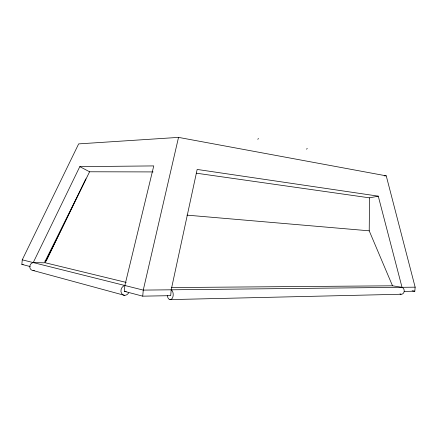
<?xml version="1.0" encoding="UTF-8"?>
<svg xmlns="http://www.w3.org/2000/svg" width="437" height="437" viewBox="0 0 437 437"><rect width="100%" height="100%" fill="white"/><g stroke="black" fill="none" stroke-linecap="round" stroke-linejoin="round"><path stroke-width="0.66" d="M402.024 287.311L392.508 285.803L369.216 230.823L369.522 197.846L378.262 196.147L402.024 287.311A3.572 3.032 82.7 0 1 404.039 292.02A3.572 3.032 82.7 0 1 399.992 293.915M404.301 291.397L414.811 291.206L415.15 287.169L386.248 175.849L178.525 137.387L78.665 143.888L22.249 259.835L21.85 264.363L30.246 266.575M378.262 196.147L197.153 169.441L171.206 289.802L170.698 295.658L142.73 296.166L124.348 291.332L124.856 285.498L153.758 165.913L79.802 166.644L33.239 262.588A4.07 3.731 -59.2 0 0 29.82 267.411A4.07 3.731 -59.2 0 0 34.397 270.334M142.73 296.166L143.26 290.102L178.525 137.387M85.87 178.897L46.426 260.392L45.082 260.365M257.688 139.206L258.666 138.649M306.359 149.115L307.337 148.613M169.977 299.613L401.057 294.243M124.348 291.332L126.222 291.31M415.15 287.169L143.26 290.102L22.249 259.835M171.594 287.557L392.508 285.803M153.07 171.921L89.59 171.774L79.802 166.644M384.199 175.832L386.248 175.849M21.85 264.363L23.194 264.39M33.239 262.588L44.355 262.812L89.59 171.774L45.18 262.752L126.244 282.428M186.976 215.135L369.216 230.823M196.251 173.178L369.522 197.846M412.129 290.774L414.811 291.206M33.026 270.487L124.54 295.357M171.206 289.802A5.053 2.972 -89.9 0 1 173.172 295.407A5.053 2.972 -89.9 0 1 170.233 299.635A5.053 2.972 -89.9 0 1 167.311 295.407M128.647 292.937A5.058 4.212 -71.5 0 1 121.448 293.249A5.058 4.212 -71.5 0 1 124.856 285.498"/></g></svg>
